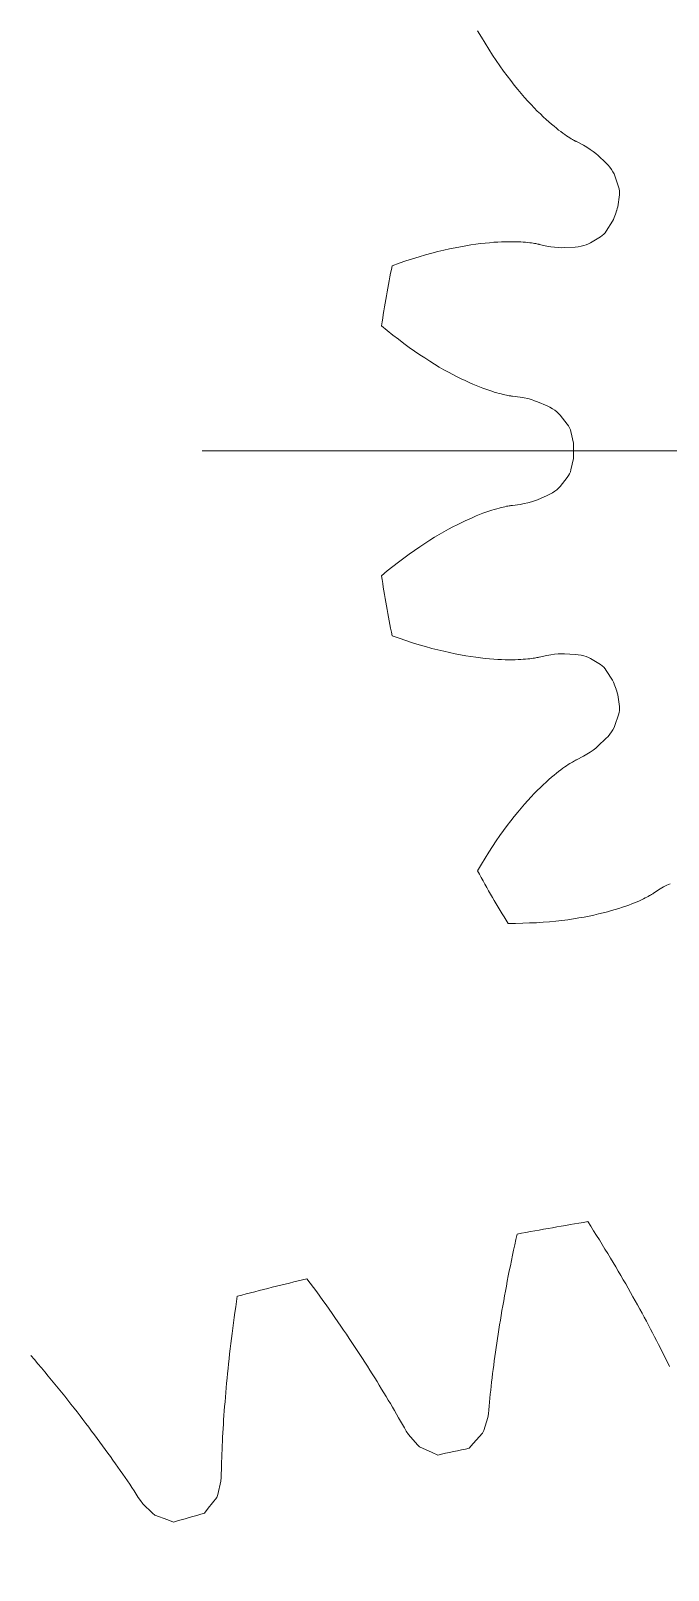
# Model space of a CAD drawing. Header units: millimetres. Extents: x 278858 to 279223, y 218711 to 219074.
# Drawn here: x 278987.44 to 278994.58, y 218857.29 to 218874.53 of the extents above; entities that cross this region are included whole.
import ezdxf

# ---------------------------------------------------------------- set-up
doc = ezdxf.new("R2010")
doc.units = ezdxf.units.MM
doc.header["$LTSCALE"] = 2
doc.layers.add('AM_9', color=251, linetype='Continuous', lineweight=15)

msp = doc.modelspace()

# ---------------------------------------------------------------- linework, layer by layer
for radius in [30.237, 26.237]:
    msp.add_circle((279001.271, 218869.828), radius)
at = {"layer": 'AM_9'}
for p, q in [((278992.445, 218874.53), (278992.487, 218874.459)), ((278992.487, 218874.459), (278992.529, 218874.39)), ((278992.529, 218874.39), (278992.57, 218874.323)), ((278992.57, 218874.323), (278992.612, 218874.259)), ((278992.612, 218874.259), (278992.653, 218874.197)), ((278992.653, 218874.197), (278992.694, 218874.137)), ((278992.694, 218874.137), (278992.735, 218874.08)), ((278992.735, 218874.08), (278992.776, 218874.025)), ((278992.776, 218874.025), (278992.816, 218873.973)), ((278992.816, 218873.973), (278992.855, 218873.922)), ((278992.855, 218873.922), (278992.894, 218873.874)), ((278992.894, 218873.874), (278992.933, 218873.829)), ((278992.933, 218873.829), (278992.971, 218873.785)), ((278992.971, 218873.785), (278993.008, 218873.744)), ((278993.008, 218873.744), (278993.044, 218873.704)), ((278993.044, 218873.704), (278993.08, 218873.667)), ((278993.08, 218873.667), (278993.114, 218873.632)), ((278993.114, 218873.632), (278993.148, 218873.599)), ((278993.148, 218873.599), (278993.181, 218873.567)), ((278993.181, 218873.567), (278993.213, 218873.538)), ((278993.213, 218873.538), (278993.243, 218873.511)), ((278993.243, 218873.511), (278993.273, 218873.485)), ((278993.273, 218873.485), (278993.301, 218873.461)), ((278993.301, 218873.461), (278993.328, 218873.44)), ((278993.328, 218873.44), (278993.353, 218873.419)), ((278993.353, 218873.419), (278993.378, 218873.401)), ((278993.378, 218873.401), (278993.401, 218873.384)), ((278993.401, 218873.384), (278993.422, 218873.368)), ((278993.422, 218873.368), (278993.442, 218873.355)), ((278993.442, 218873.355), (278993.461, 218873.342)), ((278993.461, 218873.342), (278993.478, 218873.331)), ((278993.478, 218873.331), (278993.493, 218873.322)), ((278993.493, 218873.322), (278993.507, 218873.313)), ((278993.507, 218873.313), (278993.519, 218873.306)), ((278993.519, 218873.306), (278993.529, 218873.301)), ((278993.529, 218873.301), (278993.538, 218873.296)), ((278993.538, 218873.296), (278993.544, 218873.293)), ((278993.544, 218873.293), (278993.549, 218873.29)), ((278993.549, 218873.29), (278993.553, 218873.289)), ((278993.553, 218873.289), (278993.631, 218873.248)), ((278993.631, 218873.248), (278993.67, 218873.226)), ((278993.67, 218873.226), (278993.706, 218873.203)), ((278993.706, 218873.203), (278993.739, 218873.18)), ((278993.739, 218873.18), (278993.768, 218873.156)), ((278993.768, 218873.156), (278993.795, 218873.133)), ((278993.795, 218873.133), (278993.881, 218873.052)), ((278993.881, 218873.052), (278993.906, 218873.027)), ((278993.906, 218873.027), (278993.928, 218873.002)), ((278993.928, 218873.002), (278993.946, 218872.977)), ((278993.946, 218872.977), (278993.961, 218872.953)), ((278993.961, 218872.953), (278993.974, 218872.929)), ((278993.974, 218872.929), (278993.983, 218872.906)), ((278993.983, 218872.906), (278994.024, 218872.784)), ((278994.033, 218872.692), (278994.015, 218872.561)), ((278994.024, 218872.784), (278994.031, 218872.759)), ((278994.031, 218872.759), (278994.034, 218872.736)), ((278994.035, 218872.713), (278994.033, 218872.692)), ((278994.034, 218872.736), (278994.035, 218872.713)), ((278994.01, 218872.54), (278994.003, 218872.518)), ((278994.015, 218872.561), (278994.01, 218872.54)), ((278993.886, 218872.288), (278993.874, 218872.27)), ((278993.956, 218872.399), (278993.886, 218872.288)), ((278993.966, 218872.419), (278993.956, 218872.399)), ((278993.974, 218872.44), (278993.966, 218872.419)), ((278992.193, 218872.102), (278992.13, 218872.089)), ((278992.253, 218872.113), (278992.193, 218872.102)), ((278992.312, 218872.124), (278992.253, 218872.113)), ((278992.369, 218872.133), (278992.312, 218872.124)), ((278992.425, 218872.141), (278992.369, 218872.133)), ((278992.478, 218872.147), (278992.425, 218872.141)), ((278992.529, 218872.153), (278992.478, 218872.147)), ((278992.578, 218872.158), (278992.529, 218872.153)), ((278992.625, 218872.162), (278992.578, 218872.158)), ((278992.67, 218872.164), (278992.625, 218872.162)), ((278992.713, 218872.166), (278992.67, 218872.164)), ((278992.754, 218872.168), (278992.713, 218872.166)), ((278992.793, 218872.168), (278992.754, 218872.168)), ((278992.83, 218872.168), (278992.793, 218872.168)), ((278992.865, 218872.168), (278992.83, 218872.168)), ((278992.898, 218872.167), (278992.865, 218872.168)), ((278992.928, 218872.166), (278992.898, 218872.167)), ((278992.957, 218872.164), (278992.928, 218872.166)), ((278992.983, 218872.162), (278992.957, 218872.164)), ((278993.007, 218872.159), (278992.983, 218872.162)), ((278993.029, 218872.157), (278993.007, 218872.159)), ((278993.049, 218872.155), (278993.029, 218872.157)), ((278993.067, 218872.152), (278993.049, 218872.155)), ((278993.083, 218872.15), (278993.067, 218872.152)), ((278993.097, 218872.147), (278993.083, 218872.15)), ((278993.108, 218872.145), (278993.097, 218872.147)), ((278993.118, 218872.143), (278993.108, 218872.145)), ((278993.125, 218872.141), (278993.118, 218872.143)), ((278993.131, 218872.14), (278993.125, 218872.141)), ((278993.134, 218872.139), (278993.131, 218872.14)), ((278993.22, 218872.119), (278993.134, 218872.139)), ((278993.264, 218872.112), (278993.22, 218872.119)), ((278993.307, 218872.106), (278993.264, 218872.112)), ((278993.347, 218872.103), (278993.307, 218872.106)), ((278993.384, 218872.102), (278993.347, 218872.103)), ((278993.42, 218872.103), (278993.384, 218872.102)), ((278993.538, 218872.109), (278993.42, 218872.103)), ((278993.573, 218872.112), (278993.538, 218872.109)), ((278993.606, 218872.118), (278993.573, 218872.112)), ((278993.636, 218872.125), (278993.606, 218872.118)), ((278993.663, 218872.133), (278993.636, 218872.125)), ((278993.688, 218872.144), (278993.663, 218872.133)), ((278993.71, 218872.156), (278993.688, 218872.144)), ((278993.82, 218872.223), (278993.71, 218872.156)), ((278993.84, 218872.237), (278993.82, 218872.223)), ((278993.858, 218872.253), (278993.84, 218872.237)), ((278993.874, 218872.27), (278993.858, 218872.253)), ((278991.566, 218871.928), (278991.488, 218871.899)), ((278991.642, 218871.954), (278991.566, 218871.928)), ((278991.717, 218871.978), (278991.642, 218871.954)), ((278991.79, 218872.001), (278991.717, 218871.978)), ((278991.861, 218872.022), (278991.79, 218872.001)), ((278991.931, 218872.041), (278991.861, 218872.022)), ((278991.999, 218872.058), (278991.931, 218872.041)), ((278992.066, 218872.074), (278991.999, 218872.058)), ((278992.13, 218872.089), (278992.066, 218872.074)), ((278991.37, 218871.228), (278991.433, 218871.175)), ((278991.433, 218871.175), (278991.496, 218871.124)), ((278991.496, 218871.124), (278991.558, 218871.076)), ((278991.558, 218871.076), (278991.619, 218871.03)), ((278991.619, 218871.03), (278991.679, 218870.986)), ((278991.679, 218870.986), (278991.738, 218870.944)), ((278991.738, 218870.944), (278991.796, 218870.904)), ((278991.796, 218870.904), (278991.853, 218870.867)), ((278991.853, 218870.867), (278991.908, 218870.831)), ((278991.908, 218870.831), (278991.963, 218870.797)), ((278991.963, 218870.797), (278992.016, 218870.765)), ((278992.016, 218870.765), (278992.068, 218870.736)), ((278992.068, 218870.736), (278992.118, 218870.708)), ((278992.118, 218870.708), (278992.167, 218870.681)), ((278992.167, 218870.681), (278992.215, 218870.657)), ((278992.215, 218870.657), (278992.261, 218870.634)), ((278992.261, 218870.634), (278992.306, 218870.613)), ((278992.306, 218870.613), (278992.349, 218870.593)), ((278992.349, 218870.593), (278992.39, 218870.575)), ((278992.39, 218870.575), (278992.43, 218870.558)), ((278992.43, 218870.558), (278992.468, 218870.543)), ((278992.468, 218870.543), (278992.504, 218870.529)), ((278992.504, 218870.529), (278992.539, 218870.516)), ((278992.539, 218870.516), (278992.572, 218870.505)), ((278992.572, 218870.505), (278992.603, 218870.495)), ((278992.603, 218870.495), (278992.632, 218870.486)), ((278992.632, 218870.486), (278992.659, 218870.478)), ((278992.659, 218870.478), (278992.685, 218870.47)), ((278992.685, 218870.47), (278992.708, 218870.464)), ((278992.708, 218870.464), (278992.73, 218870.459)), ((278992.73, 218870.459), (278992.75, 218870.455)), ((278992.75, 218870.455), (278992.767, 218870.451)), ((278992.767, 218870.451), (278992.783, 218870.448)), ((278992.783, 218870.448), (278992.797, 218870.445)), ((278992.797, 218870.445), (278992.808, 218870.443)), ((278992.808, 218870.443), (278992.818, 218870.442)), ((278992.818, 218870.442), (278992.826, 218870.441)), ((278992.826, 218870.441), (278992.831, 218870.44)), ((278992.831, 218870.44), (278992.835, 218870.44)), ((278992.835, 218870.44), (278992.922, 218870.429)), ((278992.922, 218870.429), (278992.966, 218870.421)), ((278992.966, 218870.421), (278993.008, 218870.412)), ((278993.008, 218870.412), (278993.047, 218870.401)), ((278993.047, 218870.401), (278993.082, 218870.389)), ((278993.082, 218870.389), (278993.115, 218870.377)), ((278993.115, 218870.377), (278993.224, 218870.33)), ((278993.224, 218870.33), (278993.256, 218870.315)), ((278993.256, 218870.315), (278993.285, 218870.299)), ((278993.285, 218870.299), (278993.311, 218870.282)), ((278993.311, 218870.282), (278993.334, 218870.264)), ((278993.334, 218870.264), (278993.353, 218870.246)), ((278993.353, 218870.246), (278993.37, 218870.227)), ((278993.37, 218870.227), (278993.45, 218870.127)), ((278993.45, 218870.127), (278993.465, 218870.106)), ((278993.465, 218870.106), (278993.476, 218870.086)), ((278993.476, 218870.086), (278993.485, 218870.064)), ((278993.485, 218870.064), (278993.49, 218870.043)), ((278993.49, 218870.043), (278993.518, 218869.915)), ((278993.518, 218869.915), (278993.521, 218869.893)), ((278993.521, 218869.893), (278993.521, 218869.87)), ((279001.271, 218869.828), (278989.361, 218869.828)), ((278993.518, 218869.742), (278993.49, 218869.614)), ((278993.521, 218869.764), (278993.518, 218869.742)), ((278993.521, 218869.787), (278993.521, 218869.764)), ((278993.45, 218869.53), (278993.37, 218869.429)), ((278993.465, 218869.55), (278993.45, 218869.53)), ((278993.476, 218869.571), (278993.465, 218869.55)), ((278993.485, 218869.592), (278993.476, 218869.571)), ((278993.49, 218869.614), (278993.485, 218869.592)), ((278993.256, 218869.342), (278993.224, 218869.327)), ((278993.285, 218869.358), (278993.256, 218869.342)), ((278993.311, 218869.375), (278993.285, 218869.358)), ((278993.334, 218869.392), (278993.311, 218869.375)), ((278993.353, 218869.411), (278993.334, 218869.392)), ((278993.37, 218869.429), (278993.353, 218869.411)), ((278992.632, 218869.171), (278992.603, 218869.162)), ((278992.659, 218869.179), (278992.632, 218869.171)), ((278992.685, 218869.186), (278992.659, 218869.179)), ((278992.708, 218869.193), (278992.685, 218869.186)), ((278992.73, 218869.198), (278992.708, 218869.193)), ((278992.75, 218869.202), (278992.73, 218869.198)), ((278992.767, 218869.206), (278992.75, 218869.202)), ((278992.783, 218869.209), (278992.767, 218869.206)), ((278992.797, 218869.212), (278992.783, 218869.209)), ((278992.808, 218869.213), (278992.797, 218869.212)), ((278992.818, 218869.215), (278992.808, 218869.213)), ((278992.826, 218869.216), (278992.818, 218869.215)), ((278992.831, 218869.216), (278992.826, 218869.216)), ((278992.835, 218869.217), (278992.831, 218869.216)), ((278992.922, 218869.228), (278992.835, 218869.217)), ((278992.966, 218869.236), (278992.922, 218869.228)), ((278993.008, 218869.245), (278992.966, 218869.236)), ((278993.047, 218869.256), (278993.008, 218869.245)), ((278993.082, 218869.267), (278993.047, 218869.256)), ((278993.115, 218869.28), (278993.082, 218869.267)), ((278993.224, 218869.327), (278993.115, 218869.28)), ((278992.215, 218869), (278992.167, 218868.976)), ((278992.261, 218869.023), (278992.215, 218869)), ((278992.306, 218869.044), (278992.261, 218869.023)), ((278992.349, 218869.064), (278992.306, 218869.044)), ((278992.39, 218869.082), (278992.349, 218869.064)), ((278992.43, 218869.099), (278992.39, 218869.082)), ((278992.468, 218869.114), (278992.43, 218869.099)), ((278992.504, 218869.128), (278992.468, 218869.114)), ((278992.539, 218869.14), (278992.504, 218869.128)), ((278992.572, 218869.152), (278992.539, 218869.14)), ((278992.603, 218869.162), (278992.572, 218869.152)), ((278991.908, 218868.826), (278991.853, 218868.79)), ((278991.963, 218868.86), (278991.908, 218868.826)), ((278992.016, 218868.891), (278991.963, 218868.86)), ((278992.068, 218868.921), (278992.016, 218868.891)), ((278992.118, 218868.949), (278992.068, 218868.921)), ((278992.167, 218868.976), (278992.118, 218868.949)), ((278991.679, 218868.671), (278991.619, 218868.627)), ((278991.738, 218868.713), (278991.679, 218868.671)), ((278991.796, 218868.753), (278991.738, 218868.713)), ((278991.853, 218868.79), (278991.796, 218868.753)), ((278991.433, 218868.482), (278991.37, 218868.429)), ((278991.496, 218868.532), (278991.433, 218868.482)), ((278991.558, 218868.581), (278991.496, 218868.532)), ((278991.619, 218868.627), (278991.558, 218868.581)), ((278991.488, 218867.757), (278991.566, 218867.729)), ((278991.566, 218867.729), (278991.642, 218867.703)), ((278991.642, 218867.703), (278991.717, 218867.679)), ((278991.717, 218867.679), (278991.79, 218867.656)), ((278991.79, 218867.656), (278991.861, 218867.635)), ((278991.861, 218867.635), (278991.931, 218867.616)), ((278991.931, 218867.616), (278991.999, 218867.599)), ((278991.999, 218867.599), (278992.066, 218867.583)), ((278992.066, 218867.583), (278992.13, 218867.568)), ((278992.13, 218867.568), (278992.193, 218867.555)), ((278992.193, 218867.555), (278992.253, 218867.543)), ((278992.253, 218867.543), (278992.312, 218867.533)), ((278992.312, 218867.533), (278992.369, 218867.524)), ((278992.369, 218867.524), (278992.425, 218867.516)), ((278992.425, 218867.516), (278992.478, 218867.509)), ((278992.478, 218867.509), (278992.529, 218867.504)), ((278992.529, 218867.504), (278992.578, 218867.499)), ((278992.578, 218867.499), (278992.625, 218867.495)), ((278992.625, 218867.495), (278992.67, 218867.492)), ((278992.67, 218867.492), (278992.713, 218867.49)), ((278992.713, 218867.49), (278992.754, 218867.489)), ((278992.754, 218867.489), (278992.793, 218867.488)), ((278992.793, 218867.488), (278992.83, 218867.488)), ((278992.83, 218867.488), (278992.865, 218867.489)), ((278992.865, 218867.489), (278992.898, 218867.49)), ((278992.898, 218867.49), (278992.928, 218867.491)), ((278992.928, 218867.491), (278992.957, 218867.493)), ((278992.957, 218867.493), (278992.983, 218867.495)), ((278992.983, 218867.495), (278993.007, 218867.497)), ((278993.007, 218867.497), (278993.029, 218867.5)), ((278993.029, 218867.5), (278993.049, 218867.502)), ((278993.049, 218867.502), (278993.067, 218867.505)), ((278993.067, 218867.505), (278993.083, 218867.507)), ((278993.083, 218867.507), (278993.097, 218867.51)), ((278993.097, 218867.51), (278993.108, 218867.512)), ((278993.108, 218867.512), (278993.118, 218867.514)), ((278993.118, 218867.514), (278993.125, 218867.515)), ((278993.125, 218867.515), (278993.131, 218867.517)), ((278993.131, 218867.517), (278993.134, 218867.518)), ((278993.134, 218867.518), (278993.22, 218867.537)), ((278993.22, 218867.537), (278993.264, 218867.545)), ((278993.264, 218867.545), (278993.307, 218867.55)), ((278993.307, 218867.55), (278993.347, 218867.554)), ((278993.347, 218867.554), (278993.384, 218867.555)), ((278993.384, 218867.555), (278993.42, 218867.554)), ((278993.42, 218867.554), (278993.538, 218867.548)), ((278993.538, 218867.548), (278993.573, 218867.544)), ((278993.573, 218867.544), (278993.606, 218867.539)), ((278993.606, 218867.539), (278993.636, 218867.532)), ((278993.636, 218867.532), (278993.663, 218867.523)), ((278993.663, 218867.523), (278993.688, 218867.513)), ((278993.688, 218867.513), (278993.71, 218867.501)), ((278993.71, 218867.501), (278993.82, 218867.434)), ((278993.82, 218867.434), (278993.84, 218867.42)), ((278993.84, 218867.42), (278993.858, 218867.404)), ((278993.858, 218867.404), (278993.874, 218867.387)), ((278993.874, 218867.387), (278993.886, 218867.369)), ((278993.886, 218867.369), (278993.956, 218867.258)), ((278993.956, 218867.258), (278993.966, 218867.238)), ((278993.966, 218867.238), (278993.974, 218867.217)), ((278994.003, 218867.139), (278994.01, 218867.117)), ((278994.01, 218867.117), (278994.015, 218867.096)), ((278994.015, 218867.096), (278994.033, 218866.965)), ((278994.033, 218866.965), (278994.035, 218866.943)), ((278994.035, 218866.943), (278994.034, 218866.921)), ((278994.024, 218866.873), (278993.983, 218866.751)), ((278994.031, 218866.897), (278994.024, 218866.873)), ((278994.034, 218866.921), (278994.031, 218866.897)), ((278993.881, 218866.605), (278993.795, 218866.524)), ((278993.906, 218866.63), (278993.881, 218866.605)), ((278993.928, 218866.655), (278993.906, 218866.63)), ((278993.946, 218866.68), (278993.928, 218866.655)), ((278993.961, 218866.704), (278993.946, 218866.68)), ((278993.974, 218866.728), (278993.961, 218866.704)), ((278993.983, 218866.751), (278993.974, 218866.728)), ((278993.67, 218866.431), (278993.631, 218866.408)), ((278993.706, 218866.454), (278993.67, 218866.431)), ((278993.739, 218866.477), (278993.706, 218866.454)), ((278993.768, 218866.5), (278993.739, 218866.477)), ((278993.795, 218866.524), (278993.768, 218866.5)), ((278993.353, 218866.238), (278993.328, 218866.217)), ((278993.378, 218866.256), (278993.353, 218866.238)), ((278993.401, 218866.273), (278993.378, 218866.256)), ((278993.422, 218866.288), (278993.401, 218866.273)), ((278993.442, 218866.302), (278993.422, 218866.288)), ((278993.461, 218866.315), (278993.442, 218866.302)), ((278993.478, 218866.326), (278993.461, 218866.315)), ((278993.493, 218866.335), (278993.478, 218866.326)), ((278993.507, 218866.343), (278993.493, 218866.335)), ((278993.519, 218866.35), (278993.507, 218866.343)), ((278993.529, 218866.356), (278993.519, 218866.35)), ((278993.538, 218866.361), (278993.529, 218866.356)), ((278993.544, 218866.364), (278993.538, 218866.361)), ((278993.549, 218866.367), (278993.544, 218866.364)), ((278993.553, 218866.368), (278993.549, 218866.367)), ((278993.631, 218866.408), (278993.553, 218866.368)), ((278993.181, 218866.089), (278993.148, 218866.058)), ((278993.213, 218866.119), (278993.181, 218866.089)), ((278993.243, 218866.146), (278993.213, 218866.119)), ((278993.273, 218866.172), (278993.243, 218866.146)), ((278993.301, 218866.195), (278993.273, 218866.172)), ((278993.328, 218866.217), (278993.301, 218866.195)), ((278993.008, 218865.913), (278992.971, 218865.872)), ((278993.044, 218865.953), (278993.008, 218865.913)), ((278993.08, 218865.99), (278993.044, 218865.953)), ((278993.114, 218866.025), (278993.08, 218865.99)), ((278993.148, 218866.058), (278993.114, 218866.025)), ((278992.855, 218865.734), (278992.816, 218865.684)), ((278992.894, 218865.782), (278992.855, 218865.734)), ((278992.933, 218865.828), (278992.894, 218865.782)), ((278992.971, 218865.872), (278992.933, 218865.828)), ((278992.735, 218865.577), (278992.694, 218865.52)), ((278992.776, 218865.632), (278992.735, 218865.577)), ((278992.816, 218865.684), (278992.776, 218865.632)), ((278992.612, 218865.398), (278992.57, 218865.334)), ((278992.653, 218865.46), (278992.612, 218865.398)), ((278992.694, 218865.52), (278992.653, 218865.46)), ((278992.529, 218865.267), (278992.487, 218865.198)), ((278992.57, 218865.334), (278992.529, 218865.267)), ((278992.487, 218865.198), (278992.445, 218865.126)), ((278994.383, 218864.854), (278994.393, 218864.86)), ((278994.393, 218864.86), (278994.401, 218864.865)), ((278994.401, 218864.865), (278994.408, 218864.869)), ((278994.408, 218864.869), (278994.412, 218864.872)), ((278994.412, 218864.872), (278994.415, 218864.874)), ((278994.415, 218864.874), (278994.489, 218864.922)), ((278994.489, 218864.922), (278994.528, 218864.944)), ((278994.528, 218864.944), (278994.566, 218864.964)), ((278994.566, 218864.964), (278994.603, 218864.981)), ((278993.945, 218864.679), (278993.988, 218864.692)), ((278993.988, 218864.692), (278994.029, 218864.704)), ((278994.029, 218864.704), (278994.068, 218864.717)), ((278994.068, 218864.717), (278994.105, 218864.73)), ((278994.105, 218864.73), (278994.14, 218864.742)), ((278994.14, 218864.742), (278994.172, 218864.755)), ((278994.172, 218864.755), (278994.202, 218864.767)), ((278994.202, 218864.767), (278994.231, 218864.779)), ((278994.231, 218864.779), (278994.257, 218864.79)), ((278994.257, 218864.79), (278994.281, 218864.801)), ((278994.281, 218864.801), (278994.303, 218864.812)), ((278994.303, 218864.812), (278994.323, 218864.821)), ((278994.323, 218864.821), (278994.341, 218864.831)), ((278994.341, 218864.831), (278994.357, 218864.839)), ((278994.357, 218864.839), (278994.371, 218864.847)), ((278994.371, 218864.847), (278994.383, 218864.854)), ((278992.786, 218864.536), (278992.869, 218864.536)), ((278992.869, 218864.536), (278992.95, 218864.538)), ((278992.95, 218864.538), (278993.028, 218864.541)), ((278993.028, 218864.541), (278993.105, 218864.544)), ((278993.105, 218864.544), (278993.179, 218864.549)), ((278993.179, 218864.549), (278993.251, 218864.555)), ((278993.251, 218864.555), (278993.321, 218864.562)), ((278993.321, 218864.562), (278993.389, 218864.57)), ((278993.389, 218864.57), (278993.454, 218864.578)), ((278993.454, 218864.578), (278993.518, 218864.587)), ((278993.518, 218864.587), (278993.579, 218864.597)), ((278993.579, 218864.597), (278993.638, 218864.607)), ((278993.638, 218864.607), (278993.694, 218864.618)), ((278993.694, 218864.618), (278993.749, 218864.63)), ((278993.749, 218864.63), (278993.801, 218864.642)), ((278993.801, 218864.642), (278993.851, 218864.654)), ((278993.851, 218864.654), (278993.899, 218864.666)), ((278993.899, 218864.666), (278993.945, 218864.679)), ((278993.712, 218861.146), (278993.679, 218861.198)), ((278993.745, 218861.094), (278993.712, 218861.146)), ((278993.778, 218861.043), (278993.745, 218861.094)), ((278992.861, 218860.938), (278992.849, 218860.879)), ((278992.874, 218860.998), (278992.861, 218860.938)), ((278992.888, 218861.058), (278992.874, 218860.998)), ((278993.809, 218860.992), (278993.778, 218861.043)), ((278993.841, 218860.941), (278993.809, 218860.992)), ((278993.872, 218860.89), (278993.841, 218860.941)), ((278992.824, 218860.761), (278992.812, 218860.703)), ((278992.836, 218860.82), (278992.824, 218860.761)), ((278992.849, 218860.879), (278992.836, 218860.82)), ((278993.903, 218860.84), (278993.872, 218860.89)), ((278993.933, 218860.79), (278993.903, 218860.84)), ((278993.962, 218860.741), (278993.933, 218860.79)), ((278993.992, 218860.692), (278993.962, 218860.741)), ((278990.57, 218860.508), (278990.533, 218860.557)), ((278992.789, 218860.589), (278992.778, 218860.532)), ((278992.8, 218860.646), (278992.789, 218860.589)), ((278992.812, 218860.703), (278992.8, 218860.646)), ((278994.021, 218860.643), (278993.992, 218860.692)), ((278994.049, 218860.595), (278994.021, 218860.643)), ((278994.077, 218860.546), (278994.049, 218860.595)), ((278990.606, 218860.459), (278990.57, 218860.508)), ((278990.642, 218860.41), (278990.606, 218860.459)), ((278990.677, 218860.361), (278990.642, 218860.41)), ((278992.757, 218860.42), (278992.747, 218860.365)), ((278992.767, 218860.476), (278992.757, 218860.42)), ((278992.778, 218860.532), (278992.767, 218860.476)), ((278994.105, 218860.499), (278994.077, 218860.546)), ((278994.132, 218860.451), (278994.105, 218860.499)), ((278994.159, 218860.404), (278994.132, 218860.451)), ((278994.185, 218860.357), (278994.159, 218860.404)), ((278989.735, 218860.242), (278989.726, 218860.181)), ((278989.744, 218860.302), (278989.735, 218860.242)), ((278989.753, 218860.363), (278989.744, 218860.302)), ((278990.712, 218860.313), (278990.677, 218860.361)), ((278990.747, 218860.264), (278990.712, 218860.313)), ((278990.781, 218860.217), (278990.747, 218860.264)), ((278990.814, 218860.169), (278990.781, 218860.217)), ((278992.727, 218860.256), (278992.718, 218860.202)), ((278992.737, 218860.31), (278992.727, 218860.256)), ((278992.747, 218860.365), (278992.737, 218860.31)), ((278994.211, 218860.311), (278994.185, 218860.357)), ((278994.237, 218860.264), (278994.211, 218860.311)), ((278994.262, 218860.219), (278994.237, 218860.264)), ((278994.287, 218860.173), (278994.262, 218860.219)), ((278989.71, 218860.063), (278989.702, 218860.004)), ((278989.718, 218860.122), (278989.71, 218860.063)), ((278989.726, 218860.181), (278989.718, 218860.122)), ((278990.847, 218860.122), (278990.814, 218860.169)), ((278990.88, 218860.075), (278990.847, 218860.122)), ((278990.912, 218860.028), (278990.88, 218860.075)), ((278992.691, 218860.042), (278992.683, 218859.99)), ((278992.7, 218860.095), (278992.691, 218860.042)), ((278992.709, 218860.148), (278992.7, 218860.095)), ((278992.718, 218860.202), (278992.709, 218860.148)), ((278994.312, 218860.128), (278994.287, 218860.173)), ((278994.336, 218860.083), (278994.312, 218860.128)), ((278994.359, 218860.039), (278994.336, 218860.083)), ((278994.383, 218859.995), (278994.359, 218860.039)), ((278989.687, 218859.888), (278989.68, 218859.831)), ((278989.695, 218859.946), (278989.687, 218859.888)), ((278989.702, 218860.004), (278989.695, 218859.946)), ((278990.944, 218859.982), (278990.912, 218860.028)), ((278990.975, 218859.936), (278990.944, 218859.982)), ((278991.006, 218859.89), (278990.975, 218859.936)), ((278991.037, 218859.844), (278991.006, 218859.89)), ((278992.667, 218859.888), (278992.659, 218859.837)), ((278992.675, 218859.939), (278992.667, 218859.888)), ((278992.683, 218859.99), (278992.675, 218859.939)), ((278994.405, 218859.951), (278994.383, 218859.995)), ((278994.428, 218859.908), (278994.405, 218859.951)), ((278994.45, 218859.865), (278994.428, 218859.908)), ((278994.472, 218859.822), (278994.45, 218859.865)), ((278987.479, 218859.653), (278987.439, 218859.699)), ((278989.667, 218859.718), (278989.661, 218859.662)), ((278989.673, 218859.774), (278989.667, 218859.718)), ((278989.68, 218859.831), (278989.673, 218859.774)), ((278991.067, 218859.799), (278991.037, 218859.844)), ((278991.096, 218859.754), (278991.067, 218859.799)), ((278991.126, 218859.71), (278991.096, 218859.754)), ((278991.154, 218859.666), (278991.126, 218859.71)), ((278992.645, 218859.737), (278992.638, 218859.687)), ((278992.652, 218859.787), (278992.645, 218859.737)), ((278992.659, 218859.837), (278992.652, 218859.787)), ((278994.493, 218859.78), (278994.472, 218859.822)), ((278994.514, 218859.738), (278994.493, 218859.78)), ((278994.535, 218859.697), (278994.514, 218859.738)), ((278994.555, 218859.656), (278994.535, 218859.697)), ((278987.519, 218859.606), (278987.479, 218859.653)), ((278987.558, 218859.56), (278987.519, 218859.606)), ((278987.597, 218859.514), (278987.558, 218859.56)), ((278989.649, 218859.551), (278989.643, 218859.497)), ((278989.655, 218859.606), (278989.649, 218859.551)), ((278989.661, 218859.662), (278989.655, 218859.606)), ((278991.183, 218859.622), (278991.154, 218859.666)), ((278991.211, 218859.578), (278991.183, 218859.622)), ((278991.238, 218859.535), (278991.211, 218859.578)), ((278991.265, 218859.492), (278991.238, 218859.535)), ((278992.619, 218859.542), (278992.613, 218859.495)), ((278992.625, 218859.59), (278992.619, 218859.542)), ((278992.632, 218859.638), (278992.625, 218859.59)), ((278992.638, 218859.687), (278992.632, 218859.638)), ((278994.575, 218859.615), (278994.555, 218859.656)), ((278994.595, 218859.575), (278994.575, 218859.615)), ((278987.635, 218859.468), (278987.597, 218859.514)), ((278987.673, 218859.422), (278987.635, 218859.468)), ((278987.71, 218859.377), (278987.673, 218859.422)), ((278987.747, 218859.332), (278987.71, 218859.377)), ((278989.633, 218859.389), (278989.628, 218859.336)), ((278989.638, 218859.443), (278989.633, 218859.389)), ((278989.643, 218859.497), (278989.638, 218859.443)), ((278991.292, 218859.449), (278991.265, 218859.492)), ((278991.318, 218859.407), (278991.292, 218859.449)), ((278991.344, 218859.365), (278991.318, 218859.407)), ((278991.37, 218859.323), (278991.344, 218859.365)), ((278992.597, 218859.355), (278992.592, 218859.31)), ((278992.602, 218859.401), (278992.597, 218859.355)), ((278992.608, 218859.448), (278992.602, 218859.401)), ((278992.613, 218859.495), (278992.608, 218859.448)), ((278987.783, 218859.287), (278987.747, 218859.332)), ((278987.819, 218859.242), (278987.783, 218859.287)), ((278987.854, 218859.198), (278987.819, 218859.242)), ((278987.889, 218859.154), (278987.854, 218859.198)), ((278989.615, 218859.18), (278989.611, 218859.129)), ((278989.619, 218859.232), (278989.615, 218859.18)), ((278989.623, 218859.284), (278989.619, 218859.232)), ((278989.628, 218859.336), (278989.623, 218859.284)), ((278991.395, 218859.282), (278991.37, 218859.323)), ((278991.42, 218859.241), (278991.395, 218859.282)), ((278991.444, 218859.2), (278991.42, 218859.241)), ((278991.468, 218859.16), (278991.444, 218859.2)), ((278992.578, 218859.176), (278992.574, 218859.132)), ((278992.582, 218859.22), (278992.578, 218859.176)), ((278992.587, 218859.264), (278992.582, 218859.22)), ((278992.592, 218859.31), (278992.587, 218859.264)), ((278987.924, 218859.11), (278987.889, 218859.154)), ((278987.958, 218859.066), (278987.924, 218859.11)), ((278987.991, 218859.023), (278987.958, 218859.066)), ((278988.024, 218858.98), (278987.991, 218859.023)), ((278989.603, 218859.028), (278989.6, 218858.978)), ((278989.607, 218859.078), (278989.603, 218859.028)), ((278989.611, 218859.129), (278989.607, 218859.078)), ((278991.491, 218859.12), (278991.468, 218859.16)), ((278991.515, 218859.081), (278991.491, 218859.12)), ((278991.537, 218859.041), (278991.515, 218859.081)), ((278991.56, 218859.002), (278991.537, 218859.041)), ((278991.582, 218858.964), (278991.56, 218859.002)), ((278992.56, 218859.003), (278992.513, 218858.857)), ((278992.566, 218859.046), (278992.56, 218859.003)), ((278992.57, 218859.089), (278992.566, 218859.046)), ((278992.574, 218859.132), (278992.57, 218859.089)), ((278988.057, 218858.938), (278988.024, 218858.98)), ((278988.089, 218858.895), (278988.057, 218858.938)), ((278988.121, 218858.853), (278988.089, 218858.895)), ((278988.153, 218858.811), (278988.121, 218858.853)), ((278989.591, 218858.832), (278989.588, 218858.784)), ((278989.594, 218858.88), (278989.591, 218858.832)), ((278989.597, 218858.929), (278989.594, 218858.88)), ((278989.6, 218858.978), (278989.597, 218858.929)), ((278991.603, 218858.926), (278991.582, 218858.964)), ((278991.625, 218858.888), (278991.603, 218858.926)), ((278991.645, 218858.85), (278991.625, 218858.888)), ((278991.669, 218858.814), (278991.645, 218858.85)), ((278992.5, 218858.827), (278992.397, 218858.712)), ((278992.513, 218858.857), (278992.5, 218858.827)), ((278988.183, 218858.77), (278988.153, 218858.811)), ((278988.214, 218858.728), (278988.183, 218858.77)), ((278988.244, 218858.687), (278988.214, 218858.728)), ((278988.274, 218858.647), (278988.244, 218858.687)), ((278989.584, 218858.69), (278989.582, 218858.644)), ((278989.586, 218858.737), (278989.584, 218858.69)), ((278989.588, 218858.784), (278989.586, 218858.737)), ((278991.771, 218858.699), (278991.669, 218858.814)), ((278991.795, 218858.677), (278991.771, 218858.699)), ((278991.935, 218858.614), (278991.795, 218858.677)), ((278992.397, 218858.712), (278992.352, 218858.66)), ((278988.303, 218858.606), (278988.274, 218858.647)), ((278988.332, 218858.566), (278988.303, 218858.606)), ((278988.36, 218858.527), (278988.332, 218858.566)), ((278988.388, 218858.487), (278988.36, 218858.527)), ((278988.415, 218858.448), (278988.388, 218858.487)), ((278989.577, 218858.508), (278989.575, 218858.464)), ((278989.578, 218858.553), (278989.577, 218858.508)), ((278989.58, 218858.598), (278989.578, 218858.553)), ((278989.582, 218858.644), (278989.58, 218858.598)), ((278991.998, 218858.584), (278991.935, 218858.614)), ((278988.442, 218858.409), (278988.415, 218858.448)), ((278988.469, 218858.371), (278988.442, 218858.409)), ((278988.495, 218858.333), (278988.469, 218858.371)), ((278988.521, 218858.295), (278988.495, 218858.333)), ((278989.572, 218858.334), (278989.569, 218858.291)), ((278989.573, 218858.376), (278989.572, 218858.334)), ((278989.574, 218858.42), (278989.573, 218858.376)), ((278989.575, 218858.464), (278989.574, 218858.42)), ((278988.547, 218858.257), (278988.521, 218858.295)), ((278988.572, 218858.22), (278988.547, 218858.257)), ((278988.596, 218858.183), (278988.572, 218858.22)), ((278988.621, 218858.146), (278988.596, 218858.183)), ((278988.644, 218858.11), (278988.621, 218858.146)), ((278989.533, 218858.141), (278989.522, 218858.11)), ((278989.569, 218858.291), (278989.533, 218858.141)), ((278988.668, 218858.074), (278988.644, 218858.11)), ((278988.693, 218858.039), (278988.668, 218858.074)), ((278988.803, 218857.932), (278988.693, 218858.039)), ((278989.427, 218857.989), (278989.386, 218857.933)), ((278989.522, 218858.11), (278989.427, 218857.989)), ((278988.829, 218857.911), (278988.803, 218857.932)), ((278988.974, 218857.859), (278988.829, 218857.911)), ((278989.038, 218857.833), (278988.974, 218857.859))]:
    msp.add_line(p, q, dxfattribs=at)
for centre, radius, start, end in [((279001.271, 218869.828), 7.75, 159.6913, 160.3087), ((279001.271, 218869.828), 10, 168.0471, 171.9529), ((279001.271, 218869.828), 7.75, 179.6913, 180.3087), ((279001.271, 218869.828), 10, 188.0471, 191.9529), ((279001.271, 218869.828), 7.75, 199.6913, 200.3087), ((279001.271, 218869.828), 10, 208.0471, 211.9529), ((279001.271, 218815.828), 46, 99.4996, 100.5004), ((279001.271, 218815.828), 46, 103.4996, 104.5004), ((279001.271, 218815.828), 43.75, 101.7628, 102.2372), ((279001.271, 218815.828), 43.75, 105.7628, 106.2372)]:
    msp.add_arc(centre, radius, start, end, dxfattribs=at)

doc.saveas('drawing.dxf')
